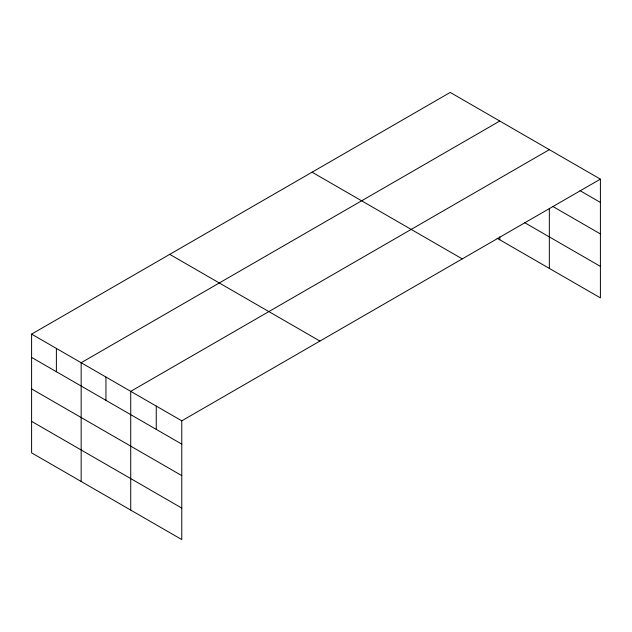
<?xml version="1.0" encoding="UTF-8"?>
<svg xmlns="http://www.w3.org/2000/svg" width="632" height="632" viewBox="0 0 632 632"><rect width="100%" height="100%" fill="white"/><g stroke="black" fill="none" stroke-linecap="round" stroke-linejoin="round"><path stroke-width="0.95" d="M600.4 179.14L450.221 92.43L31.6 334.115L31.6 452.86L181.779 539.57L181.779 420.825L600.4 179.14L600.4 297.885L497.218 238.311M499.778 121.044L81.157 362.728L81.157 481.473M549.334 149.658L130.721 391.342L130.721 510.087M579.979 190.643L600.4 202.438M552.739 206.419L600.4 233.935M524.56 222.598L600.4 266.388M312.074 172.188L462.253 258.891M169.747 254.364L319.926 341.067M31.6 334.115L181.779 420.825M31.6 357.412L181.779 444.122M31.6 388.909L181.779 475.619M31.6 421.362L181.779 508.073M549.334 208.386L549.334 268.403M499.778 236.834L499.778 239.789M156.254 406.084L156.254 429.381M105.939 377.035L105.939 400.333M56.382 348.422L56.382 371.719"/></g></svg>
